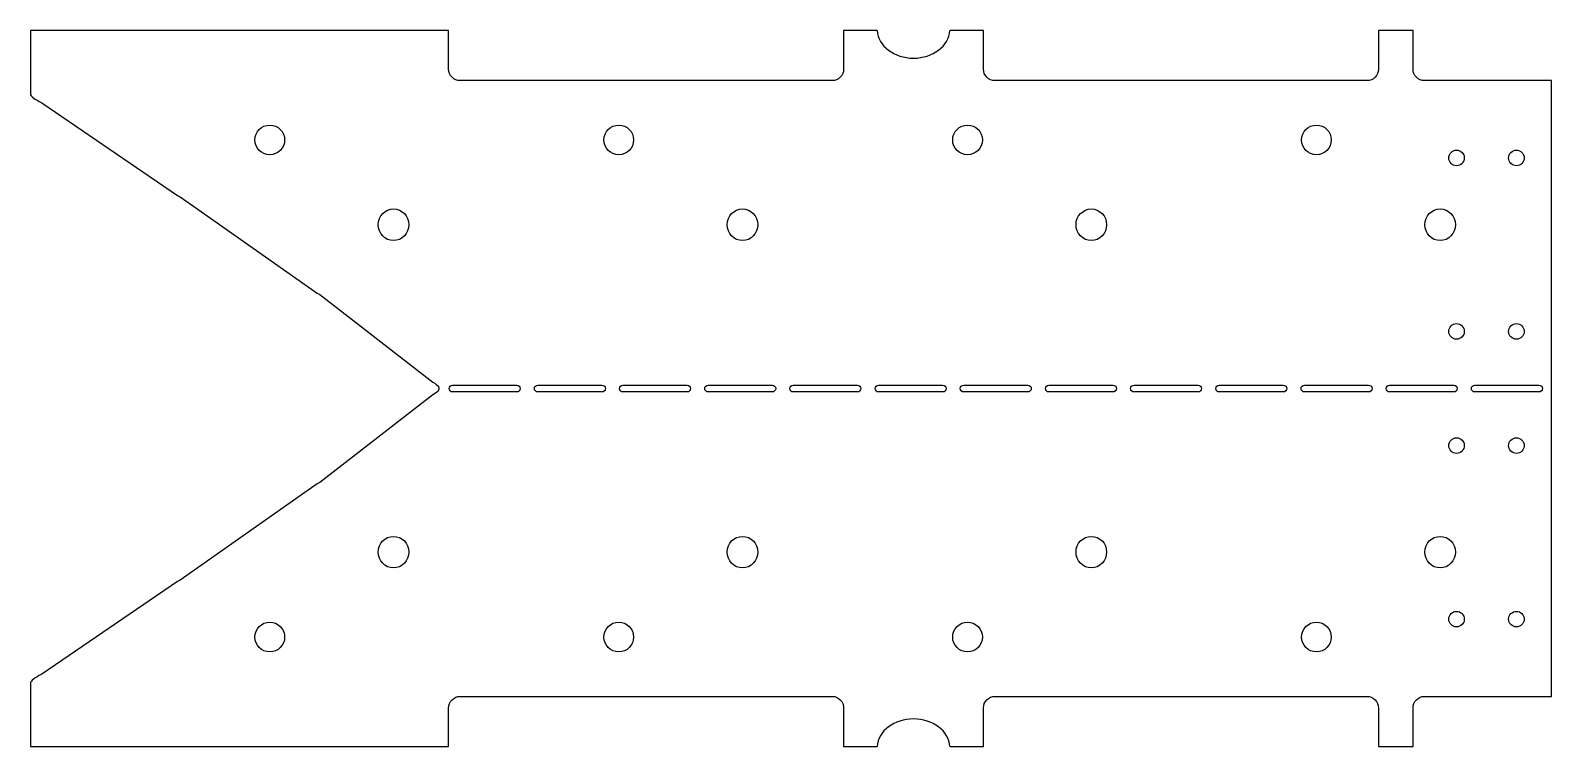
# Model space of a CAD drawing. Header units: millimetres. Extents: x 0 to 1320, y 0 to 621.
import ezdxf

# ---------------------------------------------------------------- set-up
doc = ezdxf.new("R2010")
doc.units = ezdxf.units.MM

msp = doc.modelspace()

# ---------------------------------------------------------------- linework, layer by layer
for p, q in [((9.9, 558.3), (127.6, 478)), ((130, 476.8), (248.8, 393.2)), ((251.1, 392), (349.3, 316)), ((349.3, 305.1), (251.1, 229.1)), ((248.8, 227.8), (130, 144.2)), ((127.6, 143), (9.9, 62.7))]:
    msp.add_line(p, q)
for points in [[(734.7, 621), (705.7, 621), (705.7, 587.5, -0.414214), (695.7, 577.5), (372.9, 577.5, -0.414214), (362.9, 587.5), (362.9, 621), (0, 621), (0, 566.3)], [(798, 0), (827, 0), (827, 33.5, -0.414214), (837, 43.5), (1159.8, 43.5, -0.414214), (1169.8, 33.5), (1169.8, 0), (1199.8, 0), (1199.8, 33.5, -0.414214), (1209.8, 43.5), (1320, 43.5), (1320, 577.5), (1209.8, 577.5, -0.414214), (1199.8, 587.5), (1199.8, 621), (1169.8, 621), (1169.8, 587.5, -0.414214), (1159.8, 577.5), (837, 577.5, -0.414214), (827, 587.5), (827, 621), (798, 621)], [(0, 54.8), (0, 0), (362.9, 0), (362.9, 33.5, -0.414214), (372.9, 43.5), (695.7, 43.5, -0.414214), (705.7, 33.5), (705.7, 0), (734.7, 0)]]:
    msp.add_lwpolyline(points, format="xyb")
for points in [[(366.4, 307.5, -1), (366.4, 313.5), (422, 313.5, -1), (422, 307.5)], [(440.3, 307.5, -1), (440.3, 313.5), (495.9, 313.5, -1), (495.9, 307.5)], [(514.2, 307.5, -1), (514.2, 313.5), (569.8, 313.5, -1), (569.8, 307.5)], [(588.1, 307.5, -1), (588.1, 313.5), (643.7, 313.5, -1), (643.7, 307.5)], [(662, 307.5, -1), (662, 313.5), (717.6, 313.5, -1), (717.6, 307.5)], [(736, 307.5, -1), (736, 313.5), (791.6, 313.5, -1), (791.6, 307.5)], [(809.9, 307.5, -1), (809.9, 313.5), (865.5, 313.5, -1), (865.5, 307.5)], [(883.8, 307.5, -1), (883.8, 313.5), (939.4, 313.5, -1), (939.4, 307.5)], [(957.7, 307.5, -1), (957.7, 313.5), (1013.3, 313.5, -1), (1013.3, 307.5)], [(1031.6, 307.5, -1), (1031.6, 313.5), (1087.2, 313.5, -1), (1087.2, 307.5)], [(1105.6, 307.5, -1), (1105.6, 313.5), (1161.2, 313.5, -1), (1161.2, 307.5)], [(1179.5, 307.5, -1), (1179.5, 313.5), (1235.1, 313.5, -1), (1235.1, 307.5)], [(1309, 313.5, -1), (1309, 307.5), (1253.4, 307.5, -1), (1253.4, 313.5)]]:
    msp.add_lwpolyline(points, format="xyb", close=True)
for centre, radius in [((207.7, 526.1), 12.9), ((510.5, 526.1), 12.9), ((813.2, 526.1), 12.9), ((1115.9, 526.1), 12.9), ((1237.5, 510.5), 6.75), ((1289.5, 510.5), 6.75), ((1237.5, 360), 6.75), ((1289.5, 360), 6.75), ((1237.5, 261), 6.75), ((1289.5, 261), 6.75), ((207.7, 95), 12.9), ((510.5, 95), 12.9), ((813.2, 95), 12.9), ((1115.9, 95), 12.9), ((1237.5, 110.5), 6.75), ((1289.5, 110.5), 6.75)]:
    msp.add_circle(centre, radius)
for centre, start_param, end_param in [((766.3, 622.5), 0.058858, 3.082735), ((766.3, -1.5), 3.20045, 6.224328)]:
    msp.add_ellipse(centre, major_axis=(-31.7, 0), ratio=0.804857, start_param=start_param, end_param=end_param)
for centre, major_axis in [((315.1, 452.5), (0, 13.7)), ((617.9, 452.5), (0, 13.7)), ((920.6, 452.5), (0, 13.7)), ((1223.3, 452.5), (0, 13.7)), ((315.1, 168.6), (0, -13.7)), ((617.9, 168.6), (0, -13.7)), ((920.6, 168.6), (0, -13.7)), ((1223.3, 168.6), (0, -13.7))]:
    msp.add_ellipse(centre, major_axis=major_axis, ratio=0.96989)
for points, knots in [([(0, 566.3), (0, 564.9), (1.1, 563.6), (3, 562.2), (4.3, 561.3), (6, 560.4), (7.7, 559.5)], [0, 0, 0, 0, 0.80665, 0.80665, 0.80665, 1.347573, 1.347573, 1.347573, 1.347573]), ([(349.3, 316), (351.5, 314.7), (353.3, 313.3), (354.1, 312), (354.8, 310.7), (354.5, 309.4), (353.4, 308.1), (352.5, 307.1), (351, 306.1), (349.3, 305.1)], [-1.078758, -1.078758, -1.078758, -1.078758, -0.293978, -0.293978, -0.293978, 0.479919, 0.479919, 0.479919, 1.078758, 1.078758, 1.078758, 1.078758]), ([(7.7, 61.6), (5.1, 60.2), (2.8, 58.9), (1.4, 57.5), (0.5, 56.6), (0, 55.7), (0, 54.8)], [-1.347573, -1.347573, -1.347573, -1.347573, -0.540923, -0.540923, -0.540923, 0, 0, 0, 0])]:
    msp.add_open_spline(points, degree=3, knots=knots)
for points in [[(7.7, 559.5), (8.4, 559.1), (9.2, 558.7), (9.9, 558.3)], [(127.6, 478), (128.4, 477.6), (129.2, 477.2), (130, 476.8)], [(248.8, 393.2), (249.6, 392.8), (250.4, 392.4), (251.1, 392)], [(251.1, 229.1), (250.4, 228.7), (249.6, 228.2), (248.8, 227.8)], [(130, 144.2), (129.2, 143.8), (128.4, 143.4), (127.6, 143)], [(9.9, 62.7), (9.2, 62.3), (8.4, 62), (7.7, 61.6)]]:
    msp.add_open_spline(points, degree=3)

doc.saveas('drawing.dxf')
